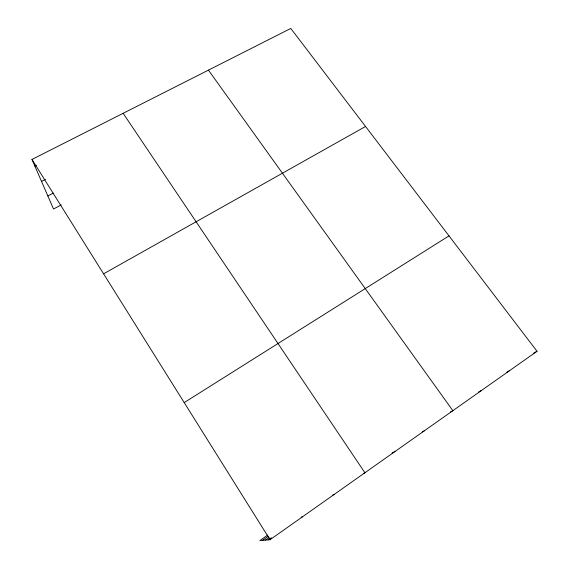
<?xml version="1.0" encoding="UTF-8"?>
<svg xmlns="http://www.w3.org/2000/svg" width="569" height="569" viewBox="0 0 569 569"><rect width="100%" height="100%" fill="white"/><g stroke="black" fill="none" stroke-linecap="round" stroke-linejoin="round"><path stroke-width="0.85" d="M267.779 535.009L259.905 540.55L270.047 539.704L537.022 351.272L290.78 28.45L31.978 159.441L53.514 209.008L61.203 204.94M262.537 540.33L268.212 536.332M265.503 540.081L269.123 537.534M268.668 539.817L271.555 537.776M184.207 402.589L448.998 235.872M533.309 353.406L537.022 351.272M506.894 372.14L509.653 370.583M103.586 273.817L365.547 126.474M478.707 391.977L481.609 390.377M450.556 411.899L452.867 410.669L208.439 70.122M47.846 195.956L53.294 193.111M41.523 181.411L45.477 179.37M422.198 431.907L424.268 430.854M34.865 166.084L36.43 165.287M392.041 452.945L394.957 451.537M363.349 473.436L364.914 472.747L123.139 113.302M332.808 494.987L334.095 494.497M301.157 517.178L302.488 516.808M31.978 159.441L270.047 539.704"/></g></svg>
